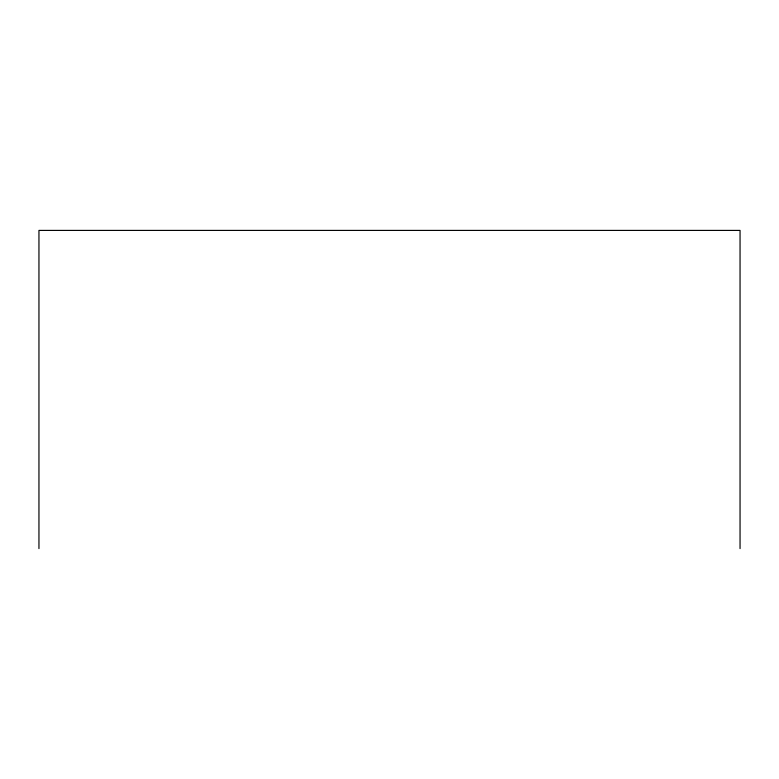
<?xml version="1.0" encoding="UTF-8"?>
<svg xmlns="http://www.w3.org/2000/svg" width="779" height="779" viewBox="0 0 779 779"><rect width="100%" height="100%" fill="white"/><g stroke="black" fill="none" stroke-linecap="round" stroke-linejoin="round"><path stroke-width="1.17" d="M740.05 548.591L740.05 230.409L38.95 230.409L38.95 548.591"/></g></svg>
